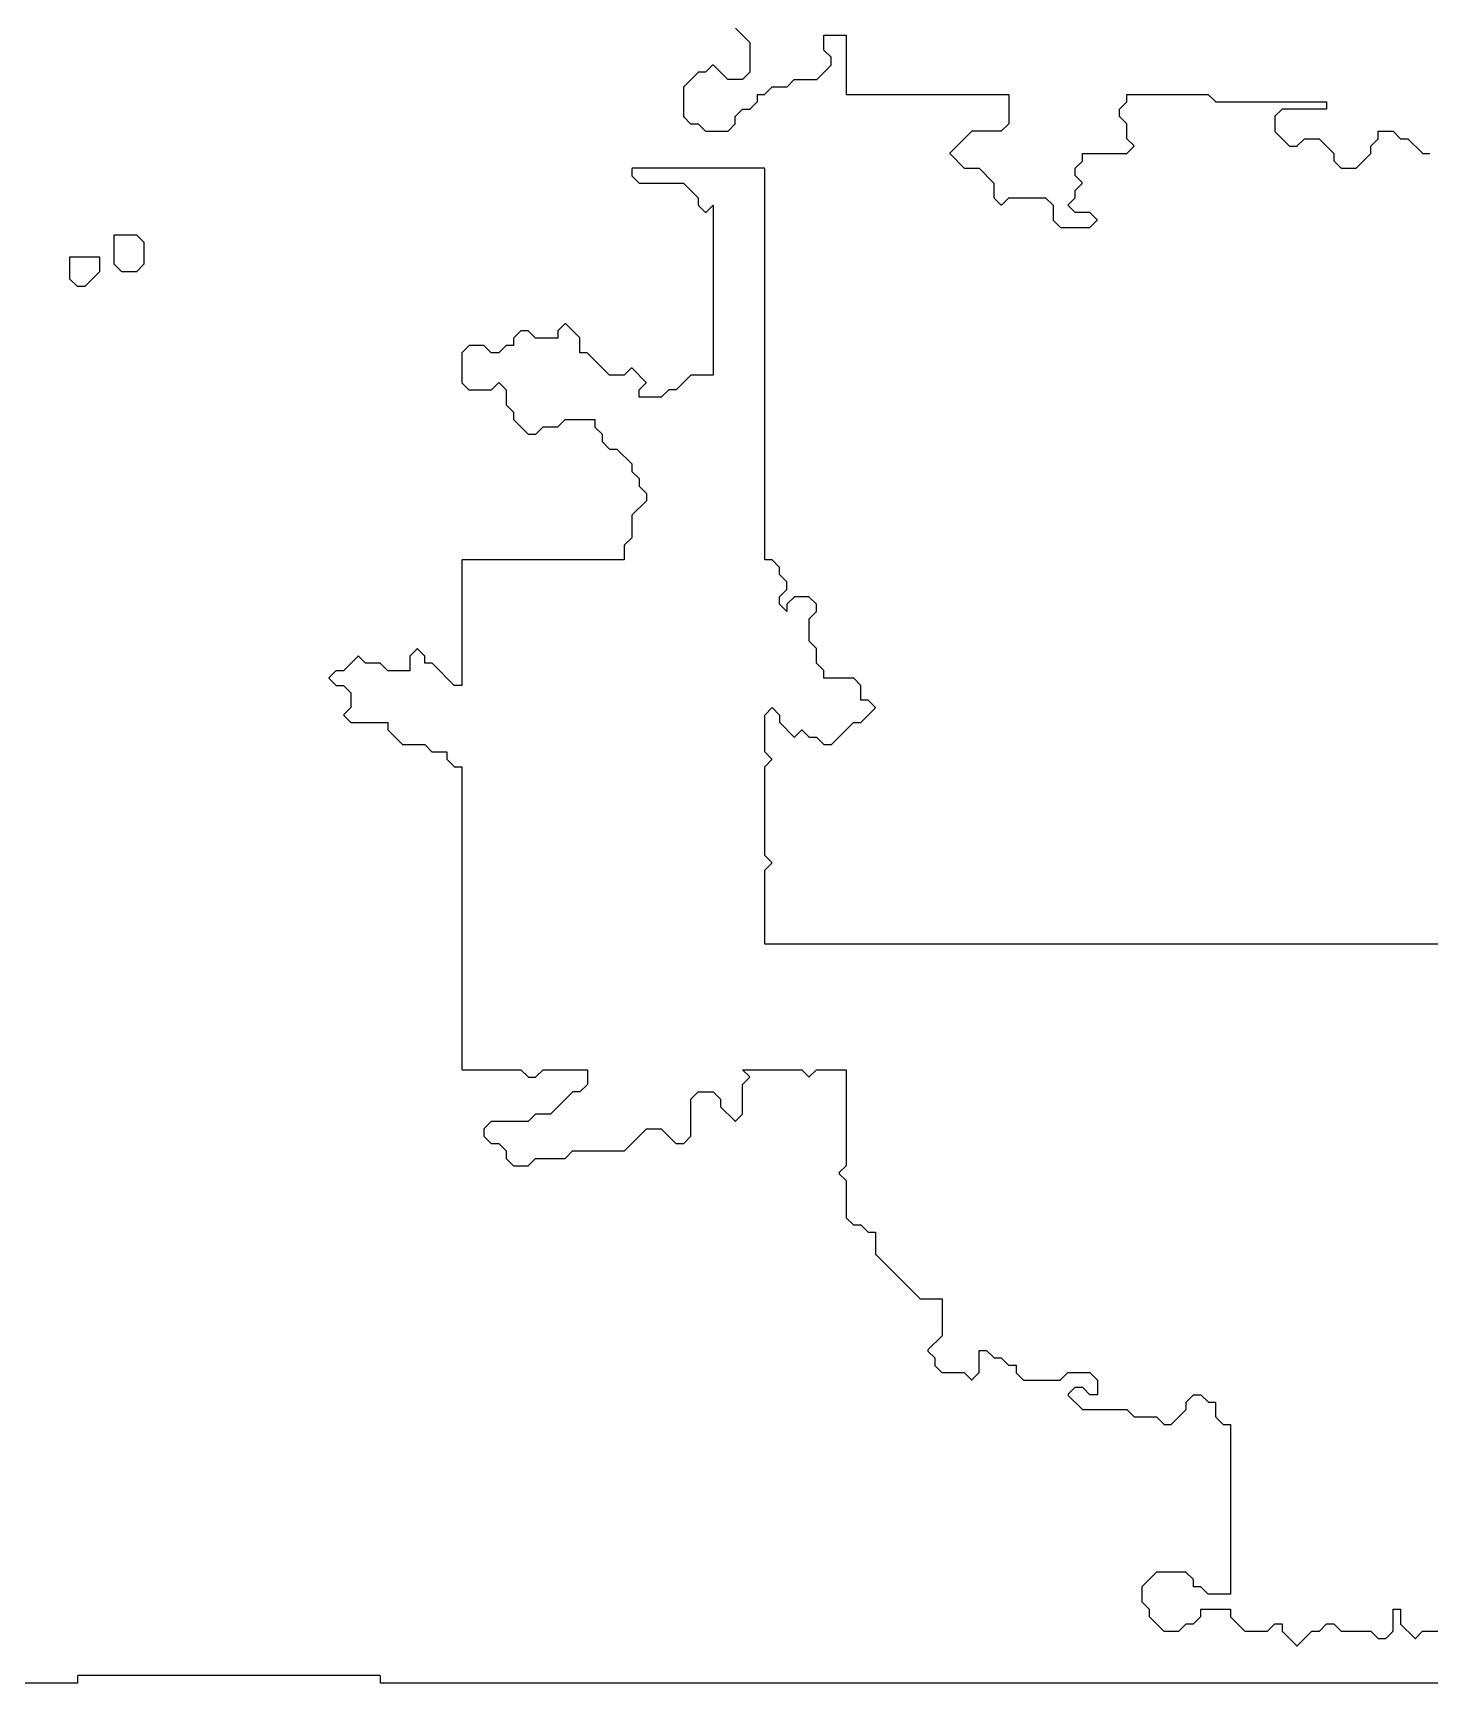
# Model space of a CAD drawing. Header units: metres. Extents: x 0 to 799, y 1 to 1100.
# Drawn here: x 421 to 610, y 1 to 224.3 of the extents above; entities that cross this region are included whole.
import ezdxf

# ---------------------------------------------------------------- set-up
doc = ezdxf.new("R2010")
doc.units = ezdxf.units.M
doc.layers.add('forest', color=7, linetype='Continuous')
doc.layers.add('forestfragmentation', color=7, linetype='Continuous')

msp = doc.modelspace()

# ---------------------------------------------------------------- linework, layer by layer
at = {"layer": 'forest', "color": 190}
for points in [[(516.03, 224.97), (518, 223), (518, 223), (518, 223), (518, 219), (518, 219), (518, 219), (517, 218), (517, 218), (517, 218), (515, 218), (515, 218), (515, 218), (513.07, 219.93), (513.06, 219.94), (513.06, 219.94), (513.05, 219.95), (513.04, 219.95), (513.03, 219.95), (513.02, 219.96), (513.01, 219.96), (513, 219.96), (512.99, 219.96), (512.98, 219.96), (512.97, 219.95), (512.96, 219.95), (512.95, 219.95), (512.94, 219.94), (512.94, 219.94), (512.93, 219.93), (512, 219), (512, 219), (512, 219), (511.04, 219), (511.03, 219), (511.02, 219), (511.01, 219), (511, 218.99), (510.99, 218.99), (510.99, 218.98), (510.98, 218.98), (510.97, 218.97), (509.03, 217.03), (509.02, 217.02), (509.02, 217.01), (509.01, 217.01), (509.01, 217), (509, 216.99), (509, 216.98), (509, 216.97), (509, 216.96), (509, 213.04), (509, 213.03), (509, 213.02), (509, 213.01), (509.01, 213), (509.01, 212.99), (509.02, 212.99), (509.02, 212.98), (509.03, 212.97), (509.97, 212.03), (509.98, 212.02), (509.99, 212.02), (509.99, 212.01), (510, 212.01), (510.01, 212), (510.02, 212), (510.03, 212), (510.04, 212), (511, 212), (511, 212), (511, 212), (511.97, 211.03), (511.98, 211.02), (511.99, 211.02), (511.99, 211.01), (512, 211.01), (512.01, 211), (512.02, 211), (512.03, 211), (512.04, 211), (514.96, 211), (514.97, 211), (514.98, 211), (514.99, 211), (515, 211.01), (515.01, 211.01), (515.01, 211.02), (515.02, 211.02), (515.03, 211.03), (515.97, 211.97), (515.98, 211.98), (515.98, 211.99), (515.99, 211.99), (515.99, 212), (516, 212.01), (516, 212.02), (516, 212.03), (516, 212.04), (516, 213), (516, 213), (516, 213), (517, 214), (517, 214), (517, 214), (517.96, 214), (517.97, 214), (517.98, 214), (517.99, 214), (518, 214.01), (518.01, 214.01), (518.01, 214.02), (518.02, 214.02), (518.03, 214.03), (518.97, 214.97), (518.98, 214.98), (518.98, 214.99), (518.99, 214.99), (518.99, 215), (519, 215.01), (519, 215.02), (519, 215.03), (519, 215.04), (519, 216), (519, 216), (519, 216), (519.96, 216), (519.97, 216), (519.98, 216), (519.99, 216), (520, 216.01), (520.01, 216.01), (520.01, 216.02), (520.02, 216.02), (520.03, 216.03), (521, 217), (521, 217), (521, 217), (522.96, 217), (522.97, 217), (522.98, 217), (522.99, 217), (523, 217.01), (523.01, 217.01), (523.01, 217.02), (523.02, 217.02), (523.03, 217.03), (524, 218), (524, 218), (524, 218), (526.96, 218), (526.97, 218), (526.98, 218), (526.99, 218), (527, 218.01), (527.01, 218.01), (527.01, 218.02), (527.02, 218.02), (527.03, 218.03), (528.97, 219.97), (528.98, 219.98), (528.98, 219.99), (528.99, 219.99), (528.99, 220), (529, 220.01), (529, 220.02), (529, 220.03), (529, 220.04), (529, 220.96), (529, 220.97), (529, 220.98), (529, 220.99), (528.99, 221), (528.99, 221.01), (528.98, 221.01), (528.98, 221.02), (528.97, 221.03), (528, 222), (528, 222), (528, 222), (528, 224), (528, 224), (528, 224), (531, 224), (531, 224), (531, 224), (531, 216.1), (531, 216.09), (531, 216.08), (531, 216.07), (531.01, 216.06), (531.01, 216.05), (531.02, 216.04), (531.02, 216.04), (531.03, 216.03), (531.04, 216.02), (531.04, 216.02), (531.05, 216.01), (531.06, 216.01), (531.07, 216), (531.08, 216), (531.09, 216), (531.1, 216), (553, 216), (553, 216), (553, 216), (553, 212), (553, 212), (553, 212), (552, 211), (552, 211), (552, 211), (548.04, 211), (548.03, 211), (548.02, 211), (548.01, 211), (548, 210.99), (547.99, 210.99), (547.99, 210.98), (547.98, 210.98), (547.97, 210.97), (545.07, 208.07), (545.06, 208.06), (545.06, 208.06), (545.05, 208.05), (545.05, 208.04), (545.05, 208.03), (545.04, 208.02), (545.04, 208.01), (545.04, 208), (545.04, 207.99), (545.04, 207.98), (545.05, 207.97), (545.05, 207.96), (545.05, 207.95), (545.06, 207.94), (545.06, 207.94), (545.07, 207.93), (546.97, 206.03), (546.98, 206.02), (546.99, 206.02), (546.99, 206.01), (547, 206.01), (547.01, 206), (547.02, 206), (547.03, 206), (547.04, 206), (549, 206), (549, 206), (549, 206), (551, 204), (551, 204), (551, 204), (551, 202.04), (551, 202.03), (551, 202.02), (551, 202.01), (551.01, 202), (551.01, 201.99), (551.02, 201.99), (551.02, 201.98), (551.03, 201.97), (551.93, 201.07), (551.94, 201.06), (551.94, 201.06), (551.95, 201.05), (551.96, 201.05), (551.97, 201.05), (551.98, 201.04), (551.99, 201.04), (552, 201.04), (552.01, 201.04), (552.02, 201.04), (552.03, 201.05), (552.04, 201.05), (552.05, 201.05), (552.06, 201.06), (552.06, 201.06), (552.07, 201.07), (553, 202), (553, 202), (553, 202), (558, 202), (558, 202), (558, 202), (559, 201), (559, 201), (559, 201), (559, 199.04), (559, 199.03), (559, 199.02), (559, 199.01), (559.01, 199), (559.01, 198.99), (559.02, 198.99), (559.02, 198.98), (559.03, 198.97), (559.97, 198.03), (559.98, 198.02), (559.99, 198.02), (559.99, 198.01), (560, 198.01), (560.01, 198), (560.02, 198), (560.03, 198), (560.04, 198), (563.96, 198), (563.97, 198), (563.98, 198), (563.99, 198), (564, 198.01), (564.01, 198.01), (564.01, 198.02), (564.02, 198.02), (564.03, 198.03), (564.93, 198.93), (564.94, 198.94), (564.94, 198.94), (564.95, 198.95), (564.95, 198.96), (564.95, 198.97), (564.96, 198.98), (564.96, 198.99), (564.96, 199), (564.96, 199.01), (564.96, 199.02), (564.95, 199.03), (564.95, 199.04), (564.95, 199.05), (564.94, 199.06), (564.94, 199.06), (564.93, 199.07), (564.03, 199.97), (564.02, 199.98), (564.01, 199.98), (564.01, 199.99), (564, 199.99), (563.99, 200), (563.98, 200), (563.97, 200), (563.96, 200), (562, 200), (562, 200), (562, 200), (561, 201), (561, 201), (561, 201), (561.97, 201.97), (561.98, 201.98), (561.98, 201.99), (561.99, 201.99), (561.99, 202), (562, 202.01), (562, 202.02), (562, 202.03), (562, 202.04), (562, 203), (562, 203), (562, 203), (562.93, 203.93), (562.94, 203.94), (562.94, 203.94), (562.95, 203.95), (562.95, 203.96), (562.95, 203.97), (562.96, 203.98), (562.96, 203.99), (562.96, 204), (562.96, 204.01), (562.96, 204.02), (562.95, 204.03), (562.95, 204.04), (562.95, 204.05), (562.94, 204.06), (562.94, 204.06), (562.93, 204.07), (562, 205), (562, 205), (562, 205), (562, 206), (562, 206), (562, 206), (562.97, 206.97), (562.98, 206.98), (562.98, 206.99), (562.99, 206.99), (562.99, 207), (563, 207.01), (563, 207.02), (563, 207.03), (563, 207.04), (563, 208), (563, 208), (563, 208), (568.96, 208), (568.97, 208), (568.98, 208), (568.99, 208), (569, 208.01), (569.01, 208.01), (569.01, 208.02), (569.02, 208.02), (569.03, 208.03), (569.93, 208.93), (569.94, 208.94), (569.94, 208.94), (569.95, 208.95), (569.95, 208.96), (569.95, 208.97), (569.96, 208.98), (569.96, 208.99), (569.96, 209), (569.96, 209.01), (569.96, 209.02), (569.95, 209.03), (569.95, 209.04), (569.95, 209.05), (569.94, 209.06), (569.94, 209.06), (569.93, 209.07), (569, 210), (569, 210), (569, 210), (569, 211.96), (569, 211.97), (569, 211.98), (569, 211.99), (568.99, 212), (568.99, 212.01), (568.98, 212.01), (568.98, 212.02), (568.97, 212.03), (568, 213), (568, 213), (568, 213), (568, 214), (568, 214), (568, 214), (568.97, 214.97), (568.98, 214.98), (568.98, 214.99), (568.99, 214.99), (568.99, 215), (569, 215.01), (569, 215.02), (569, 215.03), (569, 215.04), (569, 216), (569, 216), (569, 216), (580, 216), (580, 216), (580, 216), (580.97, 215.03), (580.98, 215.02), (580.99, 215.02), (580.99, 215.01), (581, 215.01), (581.01, 215), (581.02, 215), (581.03, 215), (581.04, 215), (596, 215), (596, 215), (596, 215), (596, 214), (596, 214), (596, 214), (590.04, 214), (590.03, 214), (590.02, 214), (590.01, 214), (590, 213.99), (589.99, 213.99), (589.99, 213.98), (589.98, 213.98), (589.97, 213.97), (589.03, 213.03), (589.02, 213.02), (589.02, 213.01), (589.01, 213.01), (589.01, 213), (589, 212.99), (589, 212.98), (589, 212.97), (589, 212.96), (589, 211.04), (589, 211.03), (589, 211.02), (589, 211.01), (589.01, 211), (589.01, 210.99), (589.02, 210.99), (589.02, 210.98), (589.03, 210.97), (590.97, 209.03), (590.98, 209.02), (590.99, 209.02), (590.99, 209.01), (591, 209.01), (591.01, 209), (591.02, 209), (591.03, 209), (591.04, 209), (591.96, 209), (591.97, 209), (591.98, 209), (591.99, 209), (592, 209.01), (592.01, 209.01), (592.01, 209.02), (592.02, 209.02), (592.03, 209.03), (593, 210), (593, 210), (593, 210), (595, 210), (595, 210), (595, 210), (597, 208), (597, 208), (597, 208), (597, 207.04), (597, 207.03), (597, 207.02), (597, 207.01), (597.01, 207), (597.01, 206.99), (597.02, 206.99), (597.02, 206.98), (597.03, 206.97), (597.97, 206.03), (597.98, 206.02), (597.99, 206.02), (597.99, 206.01), (598, 206.01), (598.01, 206), (598.02, 206), (598.03, 206), (598.04, 206), (599.96, 206), (599.97, 206), (599.98, 206), (599.99, 206), (600, 206.01), (600.01, 206.01), (600.01, 206.02), (600.02, 206.02), (600.03, 206.03), (601.97, 207.97), (601.98, 207.98), (601.98, 207.99), (601.99, 207.99), (601.99, 208), (602, 208.01), (602, 208.02), (602, 208.03), (602, 208.04), (602, 209), (602, 209), (602, 209), (602.97, 209.97), (602.98, 209.98), (602.98, 209.99), (602.99, 209.99), (602.99, 210), (603, 210.01), (603, 210.02), (603, 210.03), (603, 210.04), (603, 211), (603, 211), (603, 211), (605, 211), (605, 211), (605, 211), (605.97, 210.03), (605.98, 210.02), (605.99, 210.02), (605.99, 210.01), (606, 210.01), (606.01, 210), (606.02, 210), (606.03, 210), (606.04, 210), (607, 210), (607, 210), (607, 210), (608.97, 208.03), (608.98, 208.02), (608.99, 208.02), (608.99, 208.01), (609, 208.01), (609.01, 208), (609.02, 208), (609.03, 208), (609.04, 208), (610, 208), (610, 208), (610, 208)], [(623.9, 101), (520, 101), (520, 101), (520, 101), (520, 111), (520, 111), (520, 111), (520.93, 111.93), (520.94, 111.94), (520.94, 111.94), (520.95, 111.95), (520.95, 111.96), (520.95, 111.97), (520.96, 111.98), (520.96, 111.99), (520.96, 112), (520.96, 112.01), (520.96, 112.02), (520.95, 112.03), (520.95, 112.04), (520.95, 112.05), (520.94, 112.06), (520.94, 112.06), (520.93, 112.07), (520, 113), (520, 113), (520, 113), (520, 125), (520, 125), (520, 125), (520.93, 125.93), (520.94, 125.94), (520.94, 125.94), (520.95, 125.95), (520.95, 125.96), (520.95, 125.97), (520.96, 125.98), (520.96, 125.99), (520.96, 126), (520.96, 126.01), (520.96, 126.02), (520.95, 126.03), (520.95, 126.04), (520.95, 126.05), (520.94, 126.06), (520.94, 126.06), (520.93, 126.07), (520, 127), (520, 127), (520, 127), (520, 132), (520, 132), (520, 132), (521, 133), (521, 133), (521, 133), (522, 132), (522, 132), (522, 132), (522, 131.04), (522, 131.03), (522, 131.02), (522, 131.01), (522.01, 131), (522.01, 130.99), (522.02, 130.99), (522.02, 130.98), (522.03, 130.97), (523.93, 129.07), (523.94, 129.06), (523.94, 129.06), (523.95, 129.05), (523.96, 129.05), (523.97, 129.05), (523.98, 129.04), (523.99, 129.04), (524, 129.04), (524.01, 129.04), (524.02, 129.04), (524.03, 129.05), (524.04, 129.05), (524.05, 129.05), (524.06, 129.06), (524.06, 129.06), (524.07, 129.07), (525, 130), (525, 130), (525, 130), (525.97, 129.03), (525.98, 129.02), (525.99, 129.02), (525.99, 129.01), (526, 129.01), (526.01, 129), (526.02, 129), (526.03, 129), (526.04, 129), (527, 129), (527, 129), (527, 129), (527.97, 128.03), (527.98, 128.02), (527.99, 128.02), (527.99, 128.01), (528, 128.01), (528.01, 128), (528.02, 128), (528.03, 128), (528.04, 128), (528.96, 128), (528.97, 128), (528.98, 128), (528.99, 128), (529, 128.01), (529.01, 128.01), (529.01, 128.02), (529.02, 128.02), (529.03, 128.03), (532, 131), (532, 131), (532, 131), (532.96, 131), (532.97, 131), (532.98, 131), (532.99, 131), (533, 131.01), (533.01, 131.01), (533.01, 131.02), (533.02, 131.02), (533.03, 131.03), (534.93, 132.93), (534.94, 132.94), (534.94, 132.94), (534.95, 132.95), (534.95, 132.96), (534.95, 132.97), (534.96, 132.98), (534.96, 132.99), (534.96, 133), (534.96, 133.01), (534.96, 133.02), (534.95, 133.03), (534.95, 133.04), (534.95, 133.05), (534.94, 133.06), (534.94, 133.06), (534.93, 133.07), (534.03, 133.97), (534.02, 133.98), (534.01, 133.98), (534.01, 133.99), (534, 133.99), (533.99, 134), (533.98, 134), (533.97, 134), (533.96, 134), (533, 134), (533, 134), (533, 134), (533, 135.96), (533, 135.97), (533, 135.98), (533, 135.99), (532.99, 136), (532.99, 136.01), (532.98, 136.01), (532.98, 136.02), (532.97, 136.03), (532.03, 136.97), (532.02, 136.98), (532.01, 136.98), (532.01, 136.99), (532, 136.99), (531.99, 137), (531.98, 137), (531.97, 137), (531.96, 137), (528, 137), (528, 137), (528, 137), (528, 137.96), (528, 137.97), (528, 137.98), (528, 137.99), (527.99, 138), (527.99, 138.01), (527.98, 138.01), (527.98, 138.02), (527.97, 138.03), (527, 139), (527, 139), (527, 139), (527, 140.96), (527, 140.97), (527, 140.98), (527, 140.99), (526.99, 141), (526.99, 141.01), (526.98, 141.01), (526.98, 141.02), (526.97, 141.03), (526, 142), (526, 142), (526, 142), (526, 145), (526, 145), (526, 145), (526.97, 145.97), (526.98, 145.98), (526.98, 145.99), (526.99, 145.99), (526.99, 146), (527, 146.01), (527, 146.02), (527, 146.03), (527, 146.04), (527, 146.96), (527, 146.97), (527, 146.98), (527, 146.99), (526.99, 147), (526.99, 147.01), (526.98, 147.01), (526.98, 147.02), (526.97, 147.03), (526.03, 147.97), (526.02, 147.98), (526.01, 147.98), (526.01, 147.99), (526, 147.99), (525.99, 148), (525.98, 148), (525.97, 148), (525.96, 148), (524.04, 148), (524.03, 148), (524.02, 148), (524.01, 148), (524, 147.99), (523.99, 147.99), (523.99, 147.98), (523.98, 147.98), (523.97, 147.97), (523.03, 147.03), (523.02, 147.02), (523.02, 147.01), (523.01, 147.01), (523.01, 147), (523, 146.99), (523, 146.98), (523, 146.97), (523, 146.96), (523, 146), (523, 146), (523, 146), (522, 147), (522, 147), (522, 147), (522, 148), (522, 148), (522, 148), (522.97, 148.97), (522.98, 148.98), (522.98, 148.99), (522.99, 148.99), (522.99, 149), (523, 149.01), (523, 149.02), (523, 149.03), (523, 149.04), (523, 149.96), (523, 149.97), (523, 149.98), (523, 149.99), (522.99, 150), (522.99, 150.01), (522.98, 150.01), (522.98, 150.02), (522.97, 150.03), (522, 151), (522, 151), (522, 151), (522, 151.96), (522, 151.97), (522, 151.98), (522, 151.99), (521.99, 152), (521.99, 152.01), (521.98, 152.01), (521.98, 152.02), (521.97, 152.03), (521.03, 152.97), (521.02, 152.98), (521.01, 152.98), (521.01, 152.99), (521, 152.99), (520.99, 153), (520.98, 153), (520.97, 153), (520.96, 153), (520, 153), (520, 153), (520, 153), (520, 205.9), (520, 205.91), (520, 205.92), (520, 205.93), (519.99, 205.94), (519.99, 205.95), (519.98, 205.96), (519.98, 205.96), (519.97, 205.97), (519.96, 205.98), (519.96, 205.98), (519.95, 205.99), (519.94, 205.99), (519.93, 206), (519.92, 206), (519.91, 206), (519.9, 206), (502.1, 206), (502.09, 206), (502.08, 206), (502.07, 206), (502.06, 205.99), (502.05, 205.99), (502.04, 205.98), (502.04, 205.98), (502.03, 205.97), (502.02, 205.96), (502.02, 205.96), (502.01, 205.95), (502.01, 205.94), (502, 205.93), (502, 205.92), (502, 205.91), (502, 205.9), (502, 205.04), (502, 205.03), (502, 205.02), (502, 205.01), (502.01, 205), (502.01, 204.99), (502.02, 204.99), (502.02, 204.98), (502.03, 204.97), (502.97, 204.03), (502.98, 204.02), (502.99, 204.02), (502.99, 204.01), (503, 204.01), (503.01, 204), (503.02, 204), (503.03, 204), (503.04, 204), (509, 204), (509, 204), (509, 204), (511, 202), (511, 202), (511, 202), (511, 201.04), (511, 201.03), (511, 201.02), (511, 201.01), (511.01, 201), (511.01, 200.99), (511.02, 200.99), (511.02, 200.98), (511.03, 200.97), (511.93, 200.07), (511.94, 200.06), (511.94, 200.06), (511.95, 200.05), (511.96, 200.05), (511.97, 200.05), (511.98, 200.04), (511.99, 200.04), (512, 200.04), (512.01, 200.04), (512.02, 200.04), (512.03, 200.05), (512.04, 200.05), (512.05, 200.05), (512.06, 200.06), (512.06, 200.06), (512.07, 200.07), (513, 201), (513, 201), (513, 201), (513, 178), (513, 178), (513, 178), (510.04, 178), (510.03, 178), (510.02, 178), (510.01, 178), (510, 177.99), (509.99, 177.99), (509.99, 177.98), (509.98, 177.98), (509.97, 177.97), (508, 176), (508, 176), (508, 176), (507.04, 176), (507.03, 176), (507.02, 176), (507.01, 176), (507, 175.99), (506.99, 175.99), (506.99, 175.98), (506.98, 175.98), (506.97, 175.97), (506, 175), (506, 175), (506, 175), (503, 175), (503, 175), (503, 175), (503, 176), (503, 176), (503, 176), (503.93, 176.93), (503.94, 176.94), (503.94, 176.94), (503.95, 176.95), (503.95, 176.96), (503.95, 176.97), (503.96, 176.98), (503.96, 176.99), (503.96, 177), (503.96, 177.01), (503.96, 177.02), (503.95, 177.03), (503.95, 177.04), (503.95, 177.05), (503.94, 177.06), (503.94, 177.06), (503.93, 177.07), (502.07, 178.93), (502.06, 178.94), (502.06, 178.94), (502.05, 178.95), (502.04, 178.95), (502.03, 178.95), (502.02, 178.96), (502.01, 178.96), (502, 178.96), (501.99, 178.96), (501.98, 178.96), (501.97, 178.95), (501.96, 178.95), (501.95, 178.95), (501.94, 178.94), (501.94, 178.94), (501.93, 178.93), (501, 178), (501, 178), (501, 178), (499, 178), (499, 178), (499, 178), (496.03, 180.97), (496.02, 180.98), (496.01, 180.98), (496.01, 180.99), (496, 180.99), (495.99, 181), (495.98, 181), (495.97, 181), (495.96, 181), (495, 181), (495, 181), (495, 181), (495, 182.96), (495, 182.97), (495, 182.98), (495, 182.99), (494.99, 183), (494.99, 183.01), (494.98, 183.01), (494.98, 183.02), (494.97, 183.03), (493.07, 184.93), (493.06, 184.94), (493.06, 184.94), (493.05, 184.95), (493.04, 184.95), (493.03, 184.95), (493.02, 184.96), (493.01, 184.96), (493, 184.96), (492.99, 184.96), (492.98, 184.96), (492.97, 184.95), (492.96, 184.95), (492.95, 184.95), (492.94, 184.94), (492.94, 184.94), (492.93, 184.93), (492.03, 184.03), (492.02, 184.02), (492.02, 184.01), (492.01, 184.01), (492.01, 184), (492, 183.99), (492, 183.98), (492, 183.97), (492, 183.96), (492, 183), (492, 183), (492, 183), (489, 183), (489, 183), (489, 183), (488.03, 183.97), (488.02, 183.98), (488.01, 183.98), (488.01, 183.99), (488, 183.99), (487.99, 184), (487.98, 184), (487.97, 184), (487.96, 184), (487.04, 184), (487.03, 184), (487.02, 184), (487.01, 184), (487, 183.99), (486.99, 183.99), (486.99, 183.98), (486.98, 183.98), (486.97, 183.97), (486.03, 183.03), (486.02, 183.02), (486.02, 183.01), (486.01, 183.01), (486.01, 183), (486, 182.99), (486, 182.98), (486, 182.97), (486, 182.96), (486, 182), (486, 182), (486, 182), (485.04, 182), (485.03, 182), (485.02, 182), (485.01, 182), (485, 181.99), (484.99, 181.99), (484.99, 181.98), (484.98, 181.98), (484.97, 181.97), (484, 181), (484, 181), (484, 181), (483, 181), (483, 181), (483, 181), (482.03, 181.97), (482.02, 181.98), (482.01, 181.98), (482.01, 181.99), (482, 181.99), (481.99, 182), (481.98, 182), (481.97, 182), (481.96, 182), (480.04, 182), (480.03, 182), (480.02, 182), (480.01, 182), (480, 181.99), (479.99, 181.99), (479.99, 181.98), (479.98, 181.98), (479.97, 181.97), (479.03, 181.03), (479.02, 181.02), (479.02, 181.01), (479.01, 181.01), (479.01, 181), (479, 180.99), (479, 180.98), (479, 180.97), (479, 180.96), (479, 177.04), (479, 177.03), (479, 177.02), (479, 177.01), (479.01, 177), (479.01, 176.99), (479.02, 176.99), (479.02, 176.98), (479.03, 176.97), (479.97, 176.03), (479.98, 176.02), (479.99, 176.02), (479.99, 176.01), (480, 176.01), (480.01, 176), (480.02, 176), (480.03, 176), (480.04, 176), (482.96, 176), (482.97, 176), (482.98, 176), (482.99, 176), (483, 176.01), (483.01, 176.01), (483.01, 176.02), (483.02, 176.02), (483.03, 176.03), (484, 177), (484, 177), (484, 177), (485, 176), (485, 176), (485, 176), (485, 174.04), (485, 174.03), (485, 174.02), (485, 174.01), (485.01, 174), (485.01, 173.99), (485.02, 173.99), (485.02, 173.98), (485.03, 173.97), (486, 173), (486, 173), (486, 173), (486, 172.04), (486, 172.03), (486, 172.02), (486, 172.01), (486.01, 172), (486.01, 171.99), (486.02, 171.99), (486.02, 171.98), (486.03, 171.97), (487.97, 170.03), (487.98, 170.02), (487.99, 170.02), (487.99, 170.01), (488, 170.01), (488.01, 170), (488.02, 170), (488.03, 170), (488.04, 170), (488.96, 170), (488.97, 170), (488.98, 170), (488.99, 170), (489, 170.01), (489.01, 170.01), (489.01, 170.02), (489.02, 170.02), (489.03, 170.03), (490, 171), (490, 171), (490, 171), (491.96, 171), (491.97, 171), (491.98, 171), (491.99, 171), (492, 171.01), (492.01, 171.01), (492.01, 171.02), (492.02, 171.02), (492.03, 171.03), (493, 172), (493, 172), (493, 172), (497, 172), (497, 172), (497, 172), (497, 171.04), (497, 171.03), (497, 171.02), (497, 171.01), (497.01, 171), (497.01, 170.99), (497.02, 170.99), (497.02, 170.98), (497.03, 170.97), (498, 170), (498, 170), (498, 170), (498, 169.04), (498, 169.03), (498, 169.02), (498, 169.01), (498.01, 169), (498.01, 168.99), (498.02, 168.99), (498.02, 168.98), (498.03, 168.97), (498.97, 168.03), (498.98, 168.02), (498.99, 168.02), (498.99, 168.01), (499, 168.01), (499.01, 168), (499.02, 168), (499.03, 168), (499.04, 168), (500, 168), (500, 168), (500, 168), (502, 166), (502, 166), (502, 166), (502, 165.04), (502, 165.03), (502, 165.02), (502, 165.01), (502.01, 165), (502.01, 164.99), (502.02, 164.99), (502.02, 164.98), (502.03, 164.97), (503, 164), (503, 164), (503, 164), (503, 163.04), (503, 163.03), (503, 163.02), (503, 163.01), (503.01, 163), (503.01, 162.99), (503.02, 162.99), (503.02, 162.98), (503.03, 162.97), (504, 162), (504, 162), (504, 162), (504, 161), (504, 161), (504, 161), (502.03, 159.03), (502.02, 159.02), (502.02, 159.01), (502.01, 159.01), (502.01, 159), (502, 158.99), (502, 158.98), (502, 158.97), (502, 158.96), (502, 156), (502, 156), (502, 156), (501.03, 155.03), (501.02, 155.02), (501.02, 155.01), (501.01, 155.01), (501.01, 155), (501, 154.99), (501, 154.98), (501, 154.97), (501, 154.96), (501, 153), (501, 153), (501, 153), (479.1, 153), (479.09, 153), (479.08, 153), (479.07, 153), (479.06, 152.99), (479.05, 152.99), (479.04, 152.98), (479.04, 152.98), (479.03, 152.97), (479.02, 152.96), (479.02, 152.96), (479.01, 152.95), (479.01, 152.94), (479, 152.93), (479, 152.92), (479, 152.91), (479, 152.9), (479, 136), (479, 136), (479, 136), (478, 136), (478, 136), (478, 136), (475.03, 138.97), (475.02, 138.98), (475.01, 138.98), (475.01, 138.99), (475, 138.99), (474.99, 139), (474.98, 139), (474.97, 139), (474.96, 139), (474, 139), (474, 139), (474, 139), (474, 139.96), (474, 139.97), (474, 139.98), (474, 139.99), (473.99, 140), (473.99, 140.01), (473.98, 140.01), (473.98, 140.02), (473.97, 140.03), (473.07, 140.93), (473.06, 140.94), (473.06, 140.94), (473.05, 140.95), (473.04, 140.95), (473.03, 140.95), (473.02, 140.96), (473.01, 140.96), (473, 140.96), (472.99, 140.96), (472.98, 140.96), (472.97, 140.95), (472.96, 140.95), (472.95, 140.95), (472.94, 140.94), (472.94, 140.94), (472.93, 140.93), (472.03, 140.03), (472.02, 140.02), (472.02, 140.01), (472.01, 140.01), (472.01, 140), (472, 139.99), (472, 139.98), (472, 139.97), (472, 139.96), (472, 138), (472, 138), (472, 138), (469, 138), (469, 138), (469, 138), (468.03, 138.97), (468.02, 138.98), (468.01, 138.98), (468.01, 138.99), (468, 138.99), (467.99, 139), (467.98, 139), (467.97, 139), (467.96, 139), (466, 139), (466, 139), (466, 139), (465.07, 139.93), (465.06, 139.94), (465.06, 139.94), (465.05, 139.95), (465.04, 139.95), (465.03, 139.95), (465.02, 139.96), (465.01, 139.96), (465, 139.96), (464.99, 139.96), (464.98, 139.96), (464.97, 139.95), (464.96, 139.95), (464.95, 139.95), (464.94, 139.94), (464.94, 139.94), (464.93, 139.93), (463, 138), (463, 138), (463, 138), (462.04, 138), (462.03, 138), (462.02, 138), (462.01, 138), (462, 137.99), (461.99, 137.99), (461.99, 137.98), (461.98, 137.98), (461.97, 137.97), (461.07, 137.07), (461.06, 137.06), (461.06, 137.06), (461.05, 137.05), (461.05, 137.04), (461.05, 137.03), (461.04, 137.02), (461.04, 137.01), (461.04, 137), (461.04, 136.99), (461.04, 136.98), (461.05, 136.97), (461.05, 136.96), (461.05, 136.95), (461.06, 136.94), (461.06, 136.94), (461.07, 136.93), (461.97, 136.03), (461.98, 136.02), (461.99, 136.02), (461.99, 136.01), (462, 136.01), (462.01, 136), (462.02, 136), (462.03, 136), (462.04, 136), (463, 136), (463, 136), (463, 136), (464, 135), (464, 135), (464, 135), (464, 133), (464, 133), (464, 133), (463.07, 132.07), (463.06, 132.06), (463.06, 132.06), (463.05, 132.05), (463.05, 132.04), (463.05, 132.03), (463.04, 132.02), (463.04, 132.01), (463.04, 132), (463.04, 131.99), (463.04, 131.98), (463.05, 131.97), (463.05, 131.96), (463.05, 131.95), (463.06, 131.94), (463.06, 131.94), (463.07, 131.93), (463.97, 131.03), (463.98, 131.02), (463.99, 131.02), (463.99, 131.01), (464, 131.01), (464.01, 131), (464.02, 131), (464.03, 131), (464.04, 131), (469, 131), (469, 131), (469, 131), (469, 130.04), (469, 130.03), (469, 130.02), (469, 130.01), (469.01, 130), (469.01, 129.99), (469.02, 129.99), (469.02, 129.98), (469.03, 129.97), (470.97, 128.03), (470.98, 128.02), (470.99, 128.02), (470.99, 128.01), (471, 128.01), (471.01, 128), (471.02, 128), (471.03, 128), (471.04, 128), (474, 128), (474, 128), (474, 128), (474.97, 127.03), (474.98, 127.02), (474.99, 127.02), (474.99, 127.01), (475, 127.01), (475.01, 127), (475.02, 127), (475.03, 127), (475.04, 127), (477, 127), (477, 127), (477, 127), (477, 126.04), (477, 126.03), (477, 126.02), (477, 126.01), (477.01, 126), (477.01, 125.99), (477.02, 125.99), (477.02, 125.98), (477.03, 125.97), (477.97, 125.03), (477.98, 125.02), (477.99, 125.02), (477.99, 125.01), (478, 125.01), (478.01, 125), (478.02, 125), (478.03, 125), (478.04, 125), (479, 125), (479, 125), (479, 125), (479, 84.1), (479, 84.09), (479, 84.08), (479, 84.07), (479.01, 84.06), (479.01, 84.05), (479.02, 84.04), (479.02, 84.04), (479.03, 84.03), (479.04, 84.02), (479.04, 84.02), (479.05, 84.01), (479.06, 84.01), (479.07, 84), (479.08, 84), (479.09, 84), (479.1, 84), (487, 84), (487, 84), (487, 84), (487.97, 83.03), (487.98, 83.02), (487.99, 83.02), (487.99, 83.01), (488, 83.01), (488.01, 83), (488.02, 83), (488.03, 83), (488.04, 83), (488.96, 83), (488.97, 83), (488.98, 83), (488.99, 83), (489, 83.01), (489.01, 83.01), (489.01, 83.02), (489.02, 83.02), (489.03, 83.03), (490, 84), (490, 84), (490, 84), (496, 84), (496, 84), (496, 84), (496, 82), (496, 82), (496, 82), (495, 81), (495, 81), (495, 81), (494.04, 81), (494.03, 81), (494.02, 81), (494.01, 81), (494, 80.99), (493.99, 80.99), (493.99, 80.98), (493.98, 80.98), (493.97, 80.97), (491, 78), (491, 78), (491, 78), (489.04, 78), (489.03, 78), (489.02, 78), (489.01, 78), (489, 77.99), (488.99, 77.99), (488.99, 77.98), (488.98, 77.98), (488.97, 77.97), (488, 77), (488, 77), (488, 77), (483.04, 77), (483.03, 77), (483.02, 77), (483.01, 77), (483, 76.99), (482.99, 76.99), (482.99, 76.98), (482.98, 76.98), (482.97, 76.97), (482.03, 76.03), (482.02, 76.02), (482.02, 76.01), (482.01, 76.01), (482.01, 76), (482, 75.99), (482, 75.98), (482, 75.97), (482, 75.96), (482, 75.04), (482, 75.03), (482, 75.02), (482, 75.01), (482.01, 75), (482.01, 74.99), (482.02, 74.99), (482.02, 74.98), (482.03, 74.97), (482.97, 74.03), (482.98, 74.02), (482.99, 74.02), (482.99, 74.01), (483, 74.01), (483.01, 74), (483.02, 74), (483.03, 74), (483.04, 74), (484, 74), (484, 74), (484, 74), (485, 73), (485, 73), (485, 73), (485, 72.04), (485, 72.03), (485, 72.02), (485, 72.01), (485.01, 72), (485.01, 71.99), (485.02, 71.99), (485.02, 71.98), (485.03, 71.97), (485.97, 71.03), (485.98, 71.02), (485.99, 71.02), (485.99, 71.01), (486, 71.01), (486.01, 71), (486.02, 71), (486.03, 71), (486.04, 71), (487.96, 71), (487.97, 71), (487.98, 71), (487.99, 71), (488, 71.01), (488.01, 71.01), (488.01, 71.02), (488.02, 71.02), (488.03, 71.03), (489, 72), (489, 72), (489, 72), (492.96, 72), (492.97, 72), (492.98, 72), (492.99, 72), (493, 72.01), (493.01, 72.01), (493.01, 72.02), (493.02, 72.02), (493.03, 72.03), (494, 73), (494, 73), (494, 73), (500.96, 73), (500.97, 73), (500.98, 73), (500.99, 73), (501, 73.01), (501.01, 73.01), (501.01, 73.02), (501.02, 73.02), (501.03, 73.03), (504, 76), (504, 76), (504, 76), (506, 76), (506, 76), (506, 76), (507.97, 74.03), (507.98, 74.02), (507.99, 74.02), (507.99, 74.01), (508, 74.01), (508.01, 74), (508.02, 74), (508.03, 74), (508.04, 74), (508.96, 74), (508.97, 74), (508.98, 74), (508.99, 74), (509, 74.01), (509.01, 74.01), (509.01, 74.02), (509.02, 74.02), (509.03, 74.03), (509.97, 74.97), (509.98, 74.98), (509.98, 74.99), (509.99, 74.99), (509.99, 75), (510, 75.01), (510, 75.02), (510, 75.03), (510, 75.04), (510, 80), (510, 80), (510, 80), (511, 81), (511, 81), (511, 81), (513, 81), (513, 81), (513, 81), (514, 80), (514, 80), (514, 80), (514, 79.04), (514, 79.03), (514, 79.02), (514, 79.01), (514.01, 79), (514.01, 78.99), (514.02, 78.99), (514.02, 78.98), (514.03, 78.97), (515.93, 77.07), (515.94, 77.06), (515.94, 77.06), (515.95, 77.05), (515.96, 77.05), (515.97, 77.05), (515.98, 77.04), (515.99, 77.04), (516, 77.04), (516.01, 77.04), (516.02, 77.04), (516.03, 77.05), (516.04, 77.05), (516.05, 77.05), (516.06, 77.06), (516.06, 77.06), (516.07, 77.07), (516.97, 77.97), (516.98, 77.98), (516.98, 77.99), (516.99, 77.99), (516.99, 78), (517, 78.01), (517, 78.02), (517, 78.03), (517, 78.04), (517, 82), (517, 82), (517, 82), (517.93, 82.93), (517.94, 82.94), (517.94, 82.94), (517.95, 82.95), (517.95, 82.96), (517.95, 82.97), (517.96, 82.98), (517.96, 82.99), (517.96, 83), (517.96, 83.01), (517.96, 83.02), (517.95, 83.03), (517.95, 83.04), (517.95, 83.05), (517.94, 83.06), (517.94, 83.06), (517.93, 83.07), (517, 84), (517, 84), (517, 84), (525, 84), (525, 84), (525, 84), (525.93, 83.07), (525.94, 83.06), (525.94, 83.06), (525.95, 83.05), (525.96, 83.05), (525.97, 83.05), (525.98, 83.04), (525.99, 83.04), (526, 83.04), (526.01, 83.04), (526.02, 83.04), (526.03, 83.05), (526.04, 83.05), (526.05, 83.05), (526.06, 83.06), (526.06, 83.06), (526.07, 83.07), (527, 84), (527, 84), (527, 84), (531, 84), (531, 84), (531, 84), (531, 71), (531, 71), (531, 71), (530.07, 70.07), (530.06, 70.06), (530.06, 70.06), (530.05, 70.05), (530.05, 70.04), (530.05, 70.03), (530.04, 70.02), (530.04, 70.01), (530.04, 70), (530.04, 69.99), (530.04, 69.98), (530.05, 69.97), (530.05, 69.96), (530.05, 69.95), (530.06, 69.94), (530.06, 69.94), (530.07, 69.93), (531, 69), (531, 69), (531, 69), (531, 64.04), (531, 64.03), (531, 64.02), (531, 64.01), (531.01, 64), (531.01, 63.99), (531.02, 63.99), (531.02, 63.98), (531.03, 63.97), (531.97, 63.03), (531.98, 63.02), (531.99, 63.02), (531.99, 63.01), (532, 63.01), (532.01, 63), (532.02, 63), (532.03, 63), (532.04, 63), (533, 63), (533, 63), (533, 63), (533.97, 62.03), (533.98, 62.02), (533.99, 62.02), (533.99, 62.01), (534, 62.01), (534.01, 62), (534.02, 62), (534.03, 62), (534.04, 62), (535, 62), (535, 62), (535, 62), (535, 59.04), (535, 59.03), (535, 59.02), (535, 59.01), (535.01, 59), (535.01, 58.99), (535.02, 58.99), (535.02, 58.98), (535.03, 58.97), (540.97, 53.03), (540.98, 53.02), (540.99, 53.02), (540.99, 53.01), (541, 53.01), (541.01, 53), (541.02, 53), (541.03, 53), (541.04, 53), (544, 53), (544, 53), (544, 53), (544, 48), (544, 48), (544, 48), (542.07, 46.07), (542.06, 46.06), (542.06, 46.06), (542.05, 46.05), (542.05, 46.04), (542.05, 46.03), (542.04, 46.02), (542.04, 46.01), (542.04, 46), (542.04, 45.99), (542.04, 45.98), (542.05, 45.97), (542.05, 45.96), (542.05, 45.95), (542.06, 45.94), (542.06, 45.94), (542.07, 45.93), (543, 45), (543, 45), (543, 45), (543, 44.04), (543, 44.03), (543, 44.02), (543, 44.01), (543.01, 44), (543.01, 43.99), (543.02, 43.99), (543.02, 43.98), (543.03, 43.97), (543.97, 43.03), (543.98, 43.02), (543.99, 43.02), (543.99, 43.01), (544, 43.01), (544.01, 43), (544.02, 43), (544.03, 43), (544.04, 43), (547, 43), (547, 43), (547, 43), (547.93, 42.07), (547.94, 42.06), (547.94, 42.06), (547.95, 42.05), (547.96, 42.05), (547.97, 42.05), (547.98, 42.04), (547.99, 42.04), (548, 42.04), (548.01, 42.04), (548.02, 42.04), (548.03, 42.05), (548.04, 42.05), (548.05, 42.05), (548.06, 42.06), (548.06, 42.06), (548.07, 42.07), (548.97, 42.97), (548.98, 42.98), (548.98, 42.99), (548.99, 42.99), (548.99, 43), (549, 43.01), (549, 43.02), (549, 43.03), (549, 43.04), (549, 46), (549, 46), (549, 46), (550, 46), (550, 46), (550, 46), (550.97, 45.03), (550.98, 45.02), (550.99, 45.02), (550.99, 45.01), (551, 45.01), (551.01, 45), (551.02, 45), (551.03, 45), (551.04, 45), (552, 45), (552, 45), (552, 45), (552.97, 44.03), (552.98, 44.02), (552.99, 44.02), (552.99, 44.01), (553, 44.01), (553.01, 44), (553.02, 44), (553.03, 44), (553.04, 44), (554, 44), (554, 44), (554, 44), (554, 43.04), (554, 43.03), (554, 43.02), (554, 43.01), (554.01, 43), (554.01, 42.99), (554.02, 42.99), (554.02, 42.98), (554.03, 42.97), (554.97, 42.03), (554.98, 42.02), (554.99, 42.02), (554.99, 42.01), (555, 42.01), (555.01, 42), (555.02, 42), (555.03, 42), (555.04, 42), (559.96, 42), (559.97, 42), (559.98, 42), (559.99, 42), (560, 42.01), (560.01, 42.01), (560.01, 42.02), (560.02, 42.02), (560.03, 42.03), (561, 43), (561, 43), (561, 43), (564, 43), (564, 43), (564, 43), (565, 42), (565, 42), (565, 42), (565, 40), (565, 40), (565, 40), (564, 40), (564, 40), (564, 40), (563.03, 40.97), (563.02, 40.98), (563.01, 40.98), (563.01, 40.99), (563, 40.99), (562.99, 41), (562.98, 41), (562.97, 41), (562.96, 41), (562.04, 41), (562.03, 41), (562.02, 41), (562.01, 41), (562, 40.99), (561.99, 40.99), (561.99, 40.98), (561.98, 40.98), (561.97, 40.97), (561.07, 40.07), (561.06, 40.06), (561.06, 40.06), (561.05, 40.05), (561.05, 40.04), (561.05, 40.03), (561.04, 40.02), (561.04, 40.01), (561.04, 40), (561.04, 39.99), (561.04, 39.98), (561.05, 39.97), (561.05, 39.96), (561.05, 39.95), (561.06, 39.94), (561.06, 39.94), (561.07, 39.93), (562.97, 38.03), (562.98, 38.02), (562.99, 38.02), (562.99, 38.01), (563, 38.01), (563.01, 38), (563.02, 38), (563.03, 38), (563.04, 38), (569, 38), (569, 38), (569, 38), (569.97, 37.03), (569.98, 37.02), (569.99, 37.02), (569.99, 37.01), (570, 37.01), (570.01, 37), (570.02, 37), (570.03, 37), (570.04, 37), (573, 37), (573, 37), (573, 37), (573.97, 36.03), (573.98, 36.02), (573.99, 36.02), (573.99, 36.01), (574, 36.01), (574.01, 36), (574.02, 36), (574.03, 36), (574.04, 36), (574.96, 36), (574.97, 36), (574.98, 36), (574.99, 36), (575, 36.01), (575.01, 36.01), (575.01, 36.02), (575.02, 36.02), (575.03, 36.03), (576.97, 37.97), (576.98, 37.98), (576.98, 37.99), (576.99, 37.99), (576.99, 38), (577, 38.01), (577, 38.02), (577, 38.03), (577, 38.04), (577, 39), (577, 39), (577, 39), (578, 40), (578, 40), (578, 40), (579, 40), (579, 40), (579, 40), (579.97, 39.03), (579.98, 39.02), (579.99, 39.02), (579.99, 39.01), (580, 39.01), (580.01, 39), (580.02, 39), (580.03, 39), (580.04, 39), (581, 39), (581, 39), (581, 39), (581, 37.04), (581, 37.03), (581, 37.02), (581, 37.01), (581.01, 37), (581.01, 36.99), (581.02, 36.99), (581.02, 36.98), (581.03, 36.97), (581.97, 36.03), (581.98, 36.02), (581.99, 36.02), (581.99, 36.01), (582, 36.01), (582.01, 36), (582.02, 36), (582.03, 36), (582.04, 36), (583, 36), (583, 36), (583, 36), (583, 13), (583, 13), (583, 13), (580, 13), (580, 13), (580, 13), (579.03, 13.97), (579.02, 13.98), (579.01, 13.98), (579.01, 13.99), (579, 13.99), (578.99, 14), (578.98, 14), (578.97, 14), (578.96, 14), (578, 14), (578, 14), (578, 14), (578, 14.96), (578, 14.97), (578, 14.98), (578, 14.99), (577.99, 15), (577.99, 15.01), (577.98, 15.01), (577.98, 15.02), (577.97, 15.03), (577.03, 15.97), (577.02, 15.98), (577.01, 15.98), (577.01, 15.99), (577, 15.99), (576.99, 16), (576.98, 16), (576.97, 16), (576.96, 16), (573.04, 16), (573.03, 16), (573.02, 16), (573.01, 16), (573, 15.99), (572.99, 15.99), (572.99, 15.98), (572.98, 15.98), (572.97, 15.97), (571.03, 14.03), (571.02, 14.02), (571.02, 14.01), (571.01, 14.01), (571.01, 14), (571, 13.99), (571, 13.98), (571, 13.97), (571, 13.96), (571, 12.04), (571, 12.03), (571, 12.02), (571, 12.01), (571.01, 12), (571.01, 11.99), (571.02, 11.99), (571.02, 11.98), (571.03, 11.97), (572, 11), (572, 11), (572, 11), (572, 10.04), (572, 10.03), (572, 10.02), (572, 10.01), (572.01, 10), (572.01, 9.99), (572.02, 9.99), (572.02, 9.98), (572.03, 9.97), (573.97, 8.03), (573.98, 8.02), (573.99, 8.02), (573.99, 8.01), (574, 8.01), (574.01, 8), (574.02, 8), (574.03, 8), (574.04, 8), (575.96, 8), (575.97, 8), (575.98, 8), (575.99, 8), (576, 8.01), (576.01, 8.01), (576.01, 8.02), (576.02, 8.02), (576.03, 8.03), (577, 9), (577, 9), (577, 9), (577.96, 9), (577.97, 9), (577.98, 9), (577.99, 9), (578, 9.01), (578.01, 9.01), (578.01, 9.02), (578.02, 9.02), (578.03, 9.03), (578.94, 9.94), (578.97, 9.97), (578.98, 9.98), (578.98, 9.99), (578.99, 9.99), (578.99, 10), (579, 10.01), (579, 10.02), (579, 10.03), (579, 10.04), (579, 11), (579, 11), (579, 11), (583, 11), (583, 11), (583, 11), (583, 10.04), (583, 10.03), (583, 10.02), (583, 10.01), (583.01, 10), (583.01, 9.99), (583.02, 9.99), (583.02, 9.98), (583.03, 9.97), (584.97, 8.03), (584.98, 8.02), (584.99, 8.02), (584.99, 8.01), (585, 8.01), (585.01, 8), (585.02, 8), (585.03, 8), (585.04, 8), (587.96, 8), (587.97, 8), (587.98, 8), (587.99, 8), (588, 8.01), (588.01, 8.01), (588.01, 8.02), (588.02, 8.02), (588.03, 8.03), (589, 9), (589, 9), (589, 9), (590, 9), (590, 9), (590, 9), (590, 8.04), (590, 8.03), (590, 8.02), (590, 8.01), (590.01, 8), (590.01, 7.99), (590.02, 7.99), (590.02, 7.98), (590.03, 7.97), (591.93, 6.07), (591.94, 6.06), (591.94, 6.06), (591.95, 6.05), (591.96, 6.05), (591.97, 6.05), (591.98, 6.04), (591.99, 6.04), (592, 6.04), (592.01, 6.04), (592.02, 6.04), (592.03, 6.05), (592.04, 6.05), (592.05, 6.05), (592.06, 6.06), (592.06, 6.06), (592.07, 6.07), (594, 8), (594, 8), (594, 8), (594.96, 8), (594.97, 8), (594.98, 8), (594.99, 8), (595, 8.01), (595.01, 8.01), (595.01, 8.02), (595.02, 8.02), (595.03, 8.03), (596, 9), (596, 9), (596, 9), (597, 9), (597, 9), (597, 9), (597.97, 8.03), (597.98, 8.02), (597.99, 8.02), (597.99, 8.01), (598, 8.01), (598.01, 8), (598.02, 8), (598.03, 8), (598.04, 8), (602, 8), (602, 8), (602, 8), (602.97, 7.03), (602.98, 7.02), (602.99, 7.02), (602.99, 7.01), (603, 7.01), (603.01, 7), (603.02, 7), (603.03, 7), (603.04, 7), (603.96, 7), (603.97, 7), (603.98, 7), (603.99, 7), (604, 7.01), (604.01, 7.01), (604.01, 7.02), (604.02, 7.02), (604.03, 7.03), (604.97, 7.97), (604.98, 7.98), (604.98, 7.99), (604.99, 7.99), (604.99, 8), (605, 8.01), (605, 8.02), (605, 8.03), (605, 8.04), (605, 11), (605, 11), (605, 11), (606, 11), (606, 11), (606, 11), (606, 9.04), (606, 9.03), (606, 9.02), (606, 9.01), (606.01, 9), (606.01, 8.99), (606.02, 8.99), (606.02, 8.98), (606.03, 8.97), (607.93, 7.07), (607.94, 7.06), (607.94, 7.06), (607.95, 7.05), (607.96, 7.05), (607.97, 7.05), (607.98, 7.04), (607.99, 7.04), (608, 7.04), (608.01, 7.04), (608.02, 7.04), (608.03, 7.05), (608.04, 7.05), (608.05, 7.05), (608.06, 7.06), (608.06, 7.06), (608.07, 7.07), (609, 8), (609, 8), (609, 8), (611.96, 8)], [(660, 1), (468, 1), (468, 1), (468, 1), (468, 1.9), (468, 1.91), (468, 1.92), (468, 1.93), (467.99, 1.94), (467.99, 1.95), (467.98, 1.96), (467.98, 1.96), (467.97, 1.97), (467.96, 1.98), (467.96, 1.98), (467.95, 1.99), (467.94, 1.99), (467.93, 2), (467.92, 2), (467.91, 2), (467.9, 2), (427.1, 2), (427.09, 2), (427.08, 2), (427.07, 2), (427.06, 1.99), (427.05, 1.99), (427.04, 1.98), (427.04, 1.98), (427.03, 1.97), (427.02, 1.96), (427.02, 1.96), (427.01, 1.95), (427.01, 1.94), (427, 1.93), (427, 1.92), (427, 1.91), (427, 1.9), (427, 1), (427, 1), (427, 1), (368, 1)]]:
    msp.add_lwpolyline(points, dxfattribs=at)
at = {"layer": 'forestfragmentation', "color": 141}
for points in [[(432, 197), (432, 197), (435, 197), (435, 197), (435, 197), (436, 196), (436, 196), (436, 196), (436, 193), (436, 193), (436, 193), (435, 192), (435, 192), (435, 192), (433, 192), (433, 192), (433, 192), (432, 193), (432, 193), (432, 193), (432, 197), (432, 197)], [(426, 194), (426, 194), (430, 194), (430, 194), (430, 194), (430, 192), (430, 192), (430, 192), (428, 190), (428, 190), (428, 190), (427, 190), (427, 190), (427, 190), (426, 191), (426, 191), (426, 191), (426, 194), (426, 194)]]:
    msp.add_lwpolyline(points, dxfattribs=at)

doc.saveas('drawing.dxf')
